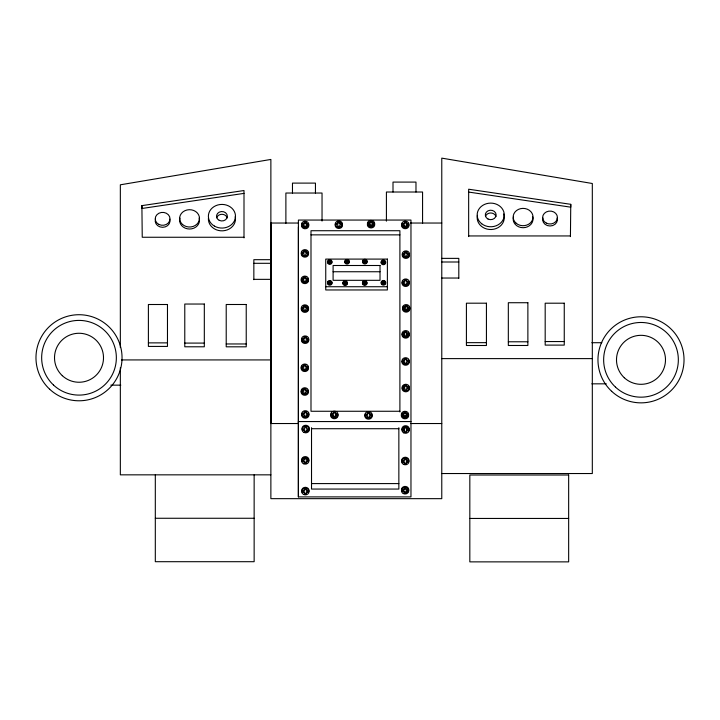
<?xml version="1.0" encoding="UTF-8"?>
<svg xmlns="http://www.w3.org/2000/svg" width="720" height="720" viewBox="0 0 720 720"><rect width="100%" height="100%" fill="white"/><g stroke="black" fill="none" stroke-linecap="round" stroke-linejoin="round"><path stroke-width="1.08" d="M298.404 226.989L298.377 496.899L410.967 496.899L410.967 220.059L298.404 220.059L298.377 496.899M270.873 261.657L271.08 223.038L298.035 223.038M570.429 236.619L570.762 204.318L468.657 189.216L468.657 236.574M243.999 193.383L141.894 208.485L141.894 205.632L243.999 190.53L243.999 237.888M370.116 221.922L371.979 221.922M337.914 222.462L339.777 222.462M304.209 222.75L306.072 222.75M404.352 222.678L406.206 222.678M370.116 222.813L368.739 222.813L368.739 224.892L370.116 224.892M371.979 222.813L373.392 222.813L373.392 224.892L371.979 224.892M410.328 223.038L441.774 223.038M337.914 223.353L336.537 223.353L336.537 224.991L337.914 224.991L337.914 226.953L339.777 226.953L339.777 224.991L341.19 224.991L341.19 223.353L339.777 223.353M368.739 223.263L370.116 223.263L370.116 221.472L371.979 221.472L371.979 223.263L373.392 223.263M304.209 223.65L302.832 223.65L302.832 225.729M306.072 223.65L307.485 223.65L307.485 225.729M404.352 223.578L402.966 223.578L402.966 225.657L404.352 225.657M406.206 223.578L407.619 223.578L407.619 225.657L406.206 225.657M336.537 223.803L337.914 223.803L337.914 222.012L339.777 222.012L339.777 223.803L341.19 223.803M302.832 224.091L304.209 224.091L304.209 222.309L306.072 222.309L306.072 224.091L307.485 224.091M402.966 224.019L404.352 224.019L404.352 222.237L406.206 222.237L406.206 224.019L407.619 224.019M368.739 224.451L370.116 224.451L370.116 226.413L371.979 226.413L371.979 224.451L373.392 224.451M302.832 225.279L304.209 225.279L304.209 227.241M307.485 225.279L306.072 225.279L306.072 227.241M402.966 225.207L404.352 225.207L404.352 227.169M407.619 225.207L406.206 225.207L406.206 227.169M370.116 225.972L371.979 225.972M337.914 226.512L339.777 226.512M304.209 226.8L306.072 226.8M404.352 226.728L406.206 226.728M310.995 234.864L399.897 234.873M468.657 235.944L570.411 235.944M243.999 237.258L142.245 237.258L141.894 205.632M303.993 251.136L305.856 251.136M303.993 252.027L302.616 252.027L302.616 254.106M305.856 252.027L307.269 252.027L307.269 254.106M302.616 252.477L303.993 252.477L303.993 250.686L305.856 250.686L305.856 252.477L307.269 252.477M404.973 252.378L406.836 252.378M404.973 253.278L403.596 253.278L403.596 255.357M406.836 253.278L408.249 253.278L408.249 255.357M302.616 253.665L303.993 253.665L303.993 255.186L305.856 255.186L305.856 253.665L307.269 253.665M403.596 253.719L404.973 253.719L404.973 251.937L406.836 251.937L406.836 253.719L408.249 253.719M403.596 254.907L404.973 254.907L404.973 256.878M408.249 254.907L406.836 254.907L406.836 256.878M404.973 256.428L406.836 256.428M441.774 258.372L458.802 258.372L458.802 278.379M270.873 259.686L253.845 259.686L253.845 279.693M364.275 260.262L365.427 260.262M346.464 260.37L347.607 260.37M329.319 260.838L330.102 260.838M364.275 260.802L363.42 260.802L363.42 262.089L364.275 262.089M365.427 260.802L366.3 260.802L366.3 262.089L365.427 262.089M346.464 260.919L345.609 260.919L345.609 262.197L346.464 262.197M347.607 260.919L348.489 260.919L348.489 262.197L347.607 262.197M382.815 260.991L383.967 260.991M345.609 261.198L346.464 261.198L346.464 260.091L347.607 260.091L347.607 261.198L348.489 261.198M363.42 261.081L364.275 261.081L364.275 259.983L365.427 259.983L365.427 261.081L366.3 261.081M329.319 261.261L328.374 261.261L328.374 262.26L329.319 262.26M330.102 261.261L331.056 261.261L331.056 262.26L330.102 262.26M328.374 261.567L329.319 261.567L329.319 260.532L330.102 260.532L330.102 261.567L331.056 261.567M382.815 261.531L381.96 261.531L381.96 262.818L382.815 262.818M383.967 261.531L384.84 261.531L384.84 262.818L383.967 262.818M328.374 261.954L329.319 261.954L329.319 263.178M331.056 261.954L330.102 261.954L330.102 263.178M345.609 261.918L346.464 261.918L346.464 263.133L347.607 263.133L347.607 261.918L348.489 261.918M363.42 261.81L364.275 261.81L364.275 263.025L365.427 263.025L365.427 261.81L366.3 261.81M381.96 261.81L382.815 261.81L382.815 260.703L383.967 260.703L383.967 261.81L384.84 261.81M441.774 261.999L458.802 261.999M381.96 262.53L382.815 262.53L382.815 263.745L383.967 263.745L383.967 262.53L384.84 262.53M346.464 262.854L347.607 262.854M364.275 262.737L365.427 262.737M329.319 262.863L330.102 262.863M253.845 263.304L270.873 263.304M382.815 263.466L383.967 263.466M333.099 271.746L380.025 271.746M303.93 277.605L305.793 277.605M441.774 278.037L458.802 278.037M303.93 278.505L302.553 278.505L302.553 280.584M305.793 278.505L307.206 278.505L307.206 280.584M302.553 278.946L303.93 278.946L303.93 277.164L305.793 277.164L305.793 278.946L307.206 278.946M253.845 279.351L270.873 279.351M302.553 280.143L303.93 280.143L303.93 282.105M307.206 280.143L305.793 280.143L305.793 282.105M404.757 280.458L406.62 280.458M382.86 281.412L384.012 281.412M404.757 281.349L403.38 281.349L403.38 283.428M406.62 281.349L408.033 281.349L408.033 283.428M329.184 281.484L330.327 281.484M303.93 281.655L305.793 281.655M364.14 281.619L365.292 281.619M344.565 281.763L345.717 281.763M403.38 281.799L404.757 281.799L404.757 280.008L406.62 280.008L406.62 281.799L408.033 281.799M329.184 282.024L328.329 282.024L328.329 283.311L329.184 283.311M330.327 282.024L331.2 282.024L331.2 283.311L330.327 283.311M382.86 281.952L382.014 281.952L382.014 283.239L382.86 283.239M384.012 281.952L384.885 281.952L384.885 283.239L384.012 283.239M364.14 282.168L363.285 282.168L363.285 283.446M365.292 282.168L366.165 282.168L366.165 283.446M328.329 282.303L329.184 282.303L329.184 281.196L330.327 281.196L330.327 282.303L331.2 282.303M344.565 282.303L343.719 282.303L343.719 283.59M345.717 282.303L346.59 282.303L346.59 283.59M382.014 282.231L382.86 282.231L382.86 281.124L384.012 281.124L384.012 282.231L384.885 282.231M363.285 282.447L364.14 282.447L364.14 281.34L365.292 281.34L365.292 282.447L366.165 282.447M343.719 282.591L344.565 282.591L344.565 281.484L345.717 281.484L345.717 282.591L346.59 282.591M328.329 283.023L329.184 283.023L329.184 284.238M331.2 283.023L330.327 283.023L330.327 284.238M382.014 282.951L382.86 282.951L382.86 284.166M384.885 282.951L384.012 282.951L384.012 284.166M403.38 282.987L404.757 282.987L404.757 284.949M408.033 282.987L406.62 282.987L406.62 284.949M363.285 283.167L364.14 283.167L364.14 284.382L365.292 284.382L365.292 283.167L366.165 283.167M343.719 283.311L344.565 283.311L344.565 284.526L345.717 284.526L345.717 283.311L346.59 283.311M329.184 283.959L330.327 283.959M382.86 283.887L384.012 283.887M364.14 284.103L365.292 284.103M344.565 284.238L345.717 284.238M404.757 284.508L406.62 284.508M325.746 286.731L387.378 286.731M405.225 306.09L407.088 306.09M304.002 306.351L305.865 306.351M405.225 306.99L403.848 306.99L403.848 309.069L405.225 309.069M407.088 306.99L408.501 306.99L408.501 309.069L407.088 309.069M304.002 307.242L302.625 307.242L302.625 309.321M305.865 307.242L307.278 307.242L307.278 309.321M403.848 307.431L405.225 307.431L405.225 305.649L407.088 305.649L407.088 307.431L408.501 307.431M302.625 307.692L304.002 307.692L304.002 305.901L305.865 305.901L305.865 307.692L307.278 307.692M403.848 308.619L405.225 308.619L405.225 310.59L407.088 310.59L407.088 308.619L408.501 308.619M302.625 308.88L304.002 308.88L304.002 310.842M307.278 308.88L305.865 308.88L305.865 310.842M405.225 310.14L407.088 310.14M304.002 310.401L305.865 310.401M404.757 332.091L406.62 332.091M404.757 332.991L403.38 332.991L403.38 335.07L404.757 335.07M406.62 332.991L408.033 332.991L408.033 335.07L406.62 335.07M403.38 333.432L404.757 333.432L404.757 331.65L406.62 331.65L406.62 333.432L408.033 333.432M403.38 334.62L404.757 334.62L404.757 336.591L406.62 336.591L406.62 334.62L408.033 334.62M404.757 336.141L406.62 336.141M304.218 337.428L306.081 337.428M304.218 338.328L302.841 338.328L302.841 340.407M306.081 338.328L307.494 338.328L307.494 340.407M302.841 338.769L304.218 338.769L304.218 336.987L306.081 336.987L306.081 338.769L307.494 338.769M302.841 339.957L304.218 339.957L304.218 341.919M307.494 339.957L306.081 339.957L306.081 341.919M304.218 341.478L306.081 341.478M545.184 341.559L564.255 341.559M508.329 341.784L527.877 341.784M466.416 342.657L486.432 342.657M591.831 342.711L601.848 342.711M148.392 342.873L167.472 342.873M184.779 343.089L204.318 343.089M226.215 343.962L246.231 343.962M441.774 358.614L592.317 358.614M404.676 359.208L406.539 359.208M121.455 359.928L270.873 359.928M404.676 360.108L403.299 360.108L403.299 362.187M406.539 360.108L407.952 360.108L407.952 362.187M403.299 360.549L404.676 360.549L404.676 358.767L406.539 358.767L406.539 360.549L407.952 360.549M403.299 361.737L404.676 361.737L404.676 363.708L406.539 363.708L406.539 361.737L407.952 361.737M404.676 363.258L406.539 363.258M303.867 365.517L305.73 365.517M303.867 366.417L302.49 366.417L302.49 368.496M305.73 366.417L307.143 366.417L307.143 368.496M302.49 366.858L303.867 366.858L303.867 365.076L305.73 365.076L305.73 366.858L307.143 366.858M302.49 368.046L303.867 368.046L303.867 370.008M307.143 368.046L305.73 368.046L305.73 370.008M303.867 369.567L305.73 369.567M591.831 383.832L606.294 383.832M110.808 385.146L120.816 385.146M404.838 385.776L406.701 385.776M404.838 386.676L403.461 386.676L403.461 388.755M406.701 386.676L408.114 386.676L408.114 388.755M403.461 387.117L404.838 387.117L404.838 385.335L406.701 385.335L406.701 387.117L408.114 387.117M403.461 388.305L404.838 388.305L404.838 389.826L406.701 389.826L406.701 388.305L408.114 388.305M303.858 389.259L305.712 389.259M303.858 390.159L302.481 390.159L302.481 392.238M305.712 390.159L307.125 390.159L307.125 392.238M302.481 390.6L303.858 390.6L303.858 388.818L305.712 388.818L305.712 390.6L307.125 390.6M302.481 391.788L303.858 391.788L303.858 393.75M307.125 391.788L305.712 391.788L305.712 393.75M303.858 393.309L305.712 393.309M399.897 411.264L310.995 411.264L310.995 230.724L399.897 230.724L399.897 411.957M304.371 412.209L306.234 412.209M333.441 412.722L335.295 412.722M404.064 412.785L405.927 412.785M304.371 413.1L302.994 413.1L302.994 415.179M306.234 413.1L307.647 413.1L307.647 415.179M367.596 413.163L369.459 413.163M302.994 413.55L304.371 413.55L304.371 411.759L306.234 411.759L306.234 413.55L307.647 413.55M333.441 413.613L332.055 413.613L332.055 415.692L333.441 415.692M335.295 413.613L336.708 413.613L336.708 415.692L335.295 415.692M404.064 413.685L402.687 413.685L402.687 415.764L404.064 415.764M405.927 413.685L407.34 413.685L407.34 415.764L405.927 415.764M332.055 414.063L333.441 414.063L333.441 412.272L335.295 412.272L335.295 414.063L336.708 414.063M367.596 414.063L366.219 414.063L366.219 416.142M369.459 414.063L370.872 414.063L370.872 416.142M402.687 414.126L404.064 414.126L404.064 412.344L405.927 412.344L405.927 414.126L407.34 414.126M366.219 414.504L367.596 414.504L367.596 412.722L369.459 412.722L369.459 414.504L370.872 414.504M302.994 414.738L304.371 414.738L304.371 416.7M307.647 414.738L306.234 414.738L306.234 416.7M332.055 415.251L333.441 415.251L333.441 417.213L335.295 417.213L335.295 415.251L336.708 415.251M402.687 415.314L404.064 415.314L404.064 417.285M407.34 415.314L405.927 415.314L405.927 417.285M366.219 415.692L367.596 415.692L367.596 417.213L369.459 417.213L369.459 415.692L370.872 415.692M304.371 416.259L306.234 416.259M333.441 416.772L335.295 416.772M404.064 416.835L405.927 416.835M410.967 421.56L298.404 421.56L298.377 423.531L270.873 423.531M410.967 423.531L441.774 423.531M404.649 427.842L406.512 427.842M311.526 428.715L398.853 428.715M404.649 428.787L403.272 428.787L403.272 430.866L404.649 430.866M406.512 428.787L407.925 428.787L407.925 430.866L406.512 430.866M403.272 429.201L404.649 429.201L404.649 427.419L406.512 427.419L406.512 429.201L407.925 429.201M303.381 430.002L304.758 430.002L304.758 431.964L306.621 431.964L306.621 430.002L308.034 430.002M304.758 430.425L303.381 430.425L303.381 428.76L304.758 428.76L304.758 427.401L306.621 427.401L306.621 428.76L308.034 428.76L308.034 430.425L306.621 430.425M403.272 430.443L404.649 430.443L404.649 432.405L406.512 432.405L406.512 430.443L407.925 430.443M304.758 431.541L306.621 431.541M404.649 431.991L406.512 431.991M304.335 458.721L306.189 458.721M404.37 459.351L406.233 459.351M302.949 460.089L304.335 460.089L304.335 458.307L306.189 458.307L306.189 460.089L307.602 460.089M402.993 460.719L404.37 460.719L404.37 458.937M407.646 460.719L406.233 460.719L406.233 458.937M302.949 461.331L304.335 461.331L304.335 463.293L306.189 463.293L306.189 461.331L307.602 461.331M304.335 461.745L302.949 461.745L302.949 459.666M306.189 461.745L307.602 461.745L307.602 459.666M402.993 461.961L404.37 461.961L404.37 463.923L406.233 463.923L406.233 461.961L407.646 461.961M404.37 462.375L402.993 462.375L402.993 460.296M406.233 462.375L407.646 462.375L407.646 460.296M304.335 462.87L306.189 462.87M404.37 463.5L406.233 463.5M441.774 473.535L592.317 473.535L592.317 183.501L441.774 158.13L441.774 498.663L270.873 498.663L270.873 159.444L120.339 184.806L120.339 347.58M270.873 474.84L120.339 474.84L120.339 367.74M311.526 483.588L398.853 483.588M304.434 489.42L306.288 489.42M404.19 489.492L402.813 489.492L402.813 491.571L404.19 491.571M406.053 489.492L407.466 489.492L407.466 491.571L406.053 491.571M402.813 489.915L404.19 489.915L404.19 488.547L406.053 488.547L406.053 489.915L407.466 489.915M303.048 490.779L304.434 490.779L304.434 488.997M307.701 490.779L306.288 490.779L306.288 488.997M402.813 491.148L404.19 491.148L404.19 493.119L406.053 493.119L406.053 491.148L407.466 491.148M303.048 492.021L304.434 492.021L304.434 493.992L306.288 493.992L306.288 492.021L307.701 492.021M304.434 492.444L303.048 492.444L303.048 490.365M306.288 492.444L307.701 492.444L307.701 490.365M404.19 492.696L406.053 492.696M304.434 493.569L306.288 493.569M155.313 518.265L254.142 518.265M469.827 518.445L568.656 518.445M468.657 192.069L570.762 207.171L570.762 204.318M422.568 223.407L422.568 192.015L386.415 192.015L386.415 221.157M415.98 192.015L415.98 182.088L393.003 182.088L393.003 192.015M398.853 427.707L398.853 489.06L311.526 489.06L311.526 427.707M322.038 221.058L322.038 193.032L285.885 193.032L285.885 223.299M315.45 193.032L315.45 183.105L292.473 183.105L292.473 193.032M271.08 223.038L271.08 423.531M254.142 474.84L254.142 561.699L155.313 561.699L155.313 474.84M235.215 216.639A13.554 11.826 0 0 1 222.903 230.814A13.554 11.826 0 0 1 208.404 218.313M169.767 219.168A7.407 6.462 0 0 1 162.612 227.304A7.407 6.462 0 0 1 155.457 219.168M199.152 218.115A9.927 8.667 0 0 1 189.558 229.023A9.927 8.667 0 0 1 179.964 218.115M216.702 217.8A5.418 4.725 0 0 1 221.931 214.299A5.418 4.725 0 0 1 227.16 217.8M503.577 213.975A13.554 11.826 0 0 1 491.526 229.509A13.554 11.826 0 0 1 477.441 215.334M557.19 217.863A7.407 6.462 0 0 1 550.035 225.99A7.407 6.462 0 0 1 542.88 217.863M532.683 216.81A9.927 8.667 0 0 1 523.089 227.709A9.927 8.667 0 0 1 513.495 216.81M485.487 216.486A5.418 4.725 0 0 1 490.716 212.985A5.418 4.725 0 0 1 495.945 216.486M365.427 260.1A2.259 1.971 0 0 1 366.894 262.836A2.259 1.971 0 0 1 363.546 263.61A2.259 1.971 0 0 1 363.249 260.604M409.293 387.756A3.654 3.204 0 0 1 405.288 391.77A3.654 3.204 0 0 1 402.597 386.982M403.182 386.316A3.654 3.204 0 0 1 403.938 385.812M408.348 386.316A3.654 3.204 0 0 1 408.924 386.982M385.614 282.636A2.259 1.971 0 0 1 382.851 285.048A2.259 1.971 0 0 1 381.834 281.754M331.704 282.231A2.259 1.971 0 0 1 329.751 285.192A2.259 1.971 0 0 1 327.798 282.231M328.158 281.826A2.259 1.971 0 0 1 328.626 281.511M330.876 281.511A2.259 1.971 0 0 1 331.344 281.826M385.569 262.215A2.259 1.971 0 0 1 383.382 264.699A2.259 1.971 0 0 1 381.204 262.215M381.429 261.738A2.259 1.971 0 0 1 381.789 261.333M382.257 261.018A2.259 1.971 0 0 1 382.806 260.82M383.967 260.82A2.259 1.971 0 0 1 384.516 261.018M384.984 261.333A2.259 1.971 0 0 1 385.344 261.738M401.949 491.301A3.654 3.258 0 0 1 404.64 486.441A3.654 3.258 0 0 1 408.645 490.518M408.276 491.301A3.654 3.258 0 0 1 406.944 492.498M308.844 430.155A3.654 3.258 0 0 1 307.512 431.352M302.517 430.155A3.654 3.258 0 0 1 305.208 425.295A3.654 3.258 0 0 1 309.213 429.372M307.953 366.723A3.654 3.204 0 0 1 305.271 371.511A3.654 3.204 0 0 1 301.266 367.497M301.626 366.723A3.654 3.204 0 0 1 302.211 366.057M372.051 415.143A3.654 3.204 0 0 1 368.046 419.157A3.654 3.204 0 0 1 365.355 414.369M371.106 413.703A3.654 3.204 0 0 1 371.682 414.369M408.843 281.664A3.654 3.204 0 0 1 406.161 286.443A3.654 3.204 0 0 1 402.156 282.438M402.516 281.664A3.654 3.204 0 0 1 403.101 280.998M408.852 333.297A3.654 3.204 0 0 1 407.781 337.527A3.654 3.204 0 0 1 402.885 336.96A3.654 3.204 0 0 1 403.101 332.631M408.771 360.414A3.654 3.204 0 0 1 406.08 365.202A3.654 3.204 0 0 1 402.075 361.188M402.444 360.414A3.654 3.204 0 0 1 403.02 359.748M409.311 307.296A3.654 3.204 0 0 1 408.24 311.535A3.654 3.204 0 0 1 403.353 310.968A3.654 3.204 0 0 1 403.569 306.63M307.944 390.465A3.654 3.204 0 0 1 305.253 395.253A3.654 3.204 0 0 1 301.248 391.239M301.617 390.465A3.654 3.204 0 0 1 302.193 389.799M409.428 254.358A3.654 3.204 0 0 1 405.423 258.372A3.654 3.204 0 0 1 402.732 253.584M308.079 252.342A3.654 3.204 0 0 1 304.92 257.148A3.654 3.204 0 0 1 301.752 252.342M308.016 278.811A3.654 3.204 0 0 1 305.334 283.599A3.654 3.204 0 0 1 301.329 279.585M301.689 278.811A3.654 3.204 0 0 1 302.274 278.145M308.457 308.331A3.654 3.204 0 0 1 304.929 312.363A3.654 3.204 0 0 1 301.401 308.331M307.512 306.891A3.654 3.204 0 0 1 308.088 307.557M308.673 339.408A3.654 3.204 0 0 1 304.668 343.422A3.654 3.204 0 0 1 301.977 338.634M337.527 413.928A3.654 3.204 0 0 1 334.836 418.707A3.654 3.204 0 0 1 330.831 414.702M331.2 413.928A3.654 3.204 0 0 1 331.776 413.262M402.039 429.813A3.654 3.258 0 0 1 406.044 425.736A3.654 3.258 0 0 1 408.735 430.596M402.984 431.271A3.654 3.258 0 0 1 402.408 430.596M348.984 261.126A2.259 1.971 0 0 1 347.031 264.078A2.259 1.971 0 0 1 345.078 261.126M346.734 282.105A2.259 1.971 0 0 1 346.437 285.111A2.259 1.971 0 0 1 343.089 284.337A2.259 1.971 0 0 1 344.556 281.601M345.726 281.601A2.259 1.971 0 0 1 346.266 281.799M407.853 223.218A3.654 3.204 0 0 1 408.069 227.547A3.654 3.204 0 0 1 403.173 228.114A3.654 3.204 0 0 1 402.111 223.884M366.894 282.852A2.259 1.971 0 0 1 365.301 285.264A2.259 1.971 0 0 1 362.529 283.869A2.259 1.971 0 0 1 364.131 281.457M366.309 281.97A2.259 1.971 0 0 1 366.669 282.375M331.02 260.82A2.205 1.926 0 0 1 331.533 263.511A2.205 1.926 0 0 1 328.455 263.952A2.205 1.926 0 0 1 327.942 261.27M328.338 260.901A2.205 1.926 0 0 1 328.824 260.631M308.664 224.73A3.654 3.204 0 0 1 304.659 228.744A3.654 3.204 0 0 1 301.968 223.956M302.094 461.484A3.654 3.258 0 0 1 305.253 456.588A3.654 3.258 0 0 1 308.421 461.484M302.193 492.174A3.654 3.258 0 0 1 305.352 487.287A3.654 3.258 0 0 1 308.52 492.174M402.129 462.114A3.654 3.258 0 0 1 405.288 457.218A3.654 3.258 0 0 1 408.456 462.114M342.36 224.442A3.654 3.204 0 0 1 338.355 228.447A3.654 3.204 0 0 1 335.673 223.668M340.659 222.489A3.654 3.204 0 0 1 342 223.668M408.51 414.765A3.654 3.204 0 0 1 404.982 418.806A3.654 3.204 0 0 1 401.454 414.765M401.823 413.991A3.654 3.204 0 0 1 402.399 413.325M308.457 413.415A3.654 3.204 0 0 1 305.298 418.221A3.654 3.204 0 0 1 302.13 413.415M374.202 223.128A3.654 3.204 0 0 1 371.52 227.907A3.654 3.204 0 0 1 367.515 223.902M367.875 223.128A3.654 3.204 0 0 1 368.46 222.462M387.378 259.092L325.746 259.092L325.746 289.962L387.378 289.962L387.378 259.092M380.025 265.5L333.099 265.5L333.099 280.314L380.025 280.314L380.025 265.5M527.877 302.724L508.329 302.724L508.329 345.483L527.877 345.483L527.877 302.724M486.432 303.192L466.416 303.192L466.416 345.501L486.432 345.501L486.432 303.192M564.255 303.201L545.184 303.201L545.184 345.105L564.255 345.105L564.255 303.201M204.318 304.038L184.779 304.038L184.779 346.788L204.318 346.788L204.318 304.038M167.472 304.506L148.392 304.506L148.392 346.419L167.472 346.419L167.472 304.506M246.231 304.497L226.215 304.497L226.215 346.815L246.231 346.815L246.231 304.497M568.656 475.011L469.827 475.011L469.827 561.87L568.656 561.87L568.656 475.011M53.541 385.074A37.35 37.35 0 0 0 115.398 366.147A37.35 37.35 0 0 0 68.076 322.038A37.35 37.35 0 0 0 53.541 385.074M62.307 375.678A24.498 24.498 0 0 0 102.879 363.258A24.498 24.498 0 0 0 71.838 334.332A24.498 24.498 0 0 0 62.307 375.678M49.671 389.232A43.029 43.029 0 0 0 120.942 367.425A43.029 43.029 0 0 0 66.411 316.602A43.029 43.029 0 0 0 49.671 389.232M624.294 377.739A24.498 24.498 0 0 0 664.866 365.328A24.498 24.498 0 0 0 633.825 336.393A24.498 24.498 0 0 0 624.294 377.739M615.528 387.144A37.35 37.35 0 0 0 677.385 368.217A37.35 37.35 0 0 0 630.063 324.108A37.35 37.35 0 0 0 615.528 387.144M611.658 391.302A43.029 43.029 0 0 0 682.929 369.486A43.029 43.029 0 0 0 628.398 318.672A43.029 43.029 0 0 0 611.658 391.302M219.222 220.338A5.418 4.725 0 0 0 227.349 216.243A5.418 4.725 0 0 0 219.222 212.157A5.418 4.725 0 0 0 219.222 220.338M214.47 226.116A13.554 11.826 0 0 0 235.467 216.945A13.554 11.826 0 0 0 215.865 205.668A13.554 11.826 0 0 0 214.47 226.116M158.913 224.433A7.407 6.462 0 0 0 170.028 218.835A7.407 6.462 0 0 0 158.913 213.246A7.407 6.462 0 0 0 158.913 224.433M182.538 224.478A9.927 8.667 0 0 0 199.152 220.599A9.927 8.667 0 0 0 186.984 209.988A9.927 8.667 0 0 0 182.538 224.478M488.007 219.024A5.418 4.725 0 0 0 496.134 214.929A5.418 4.725 0 0 0 488.007 210.843A5.418 4.725 0 0 0 488.007 219.024M481.716 223.776A13.554 11.826 0 0 0 504 217.305A13.554 11.826 0 0 0 486.432 203.715A13.554 11.826 0 0 0 481.716 223.776M546.327 223.128A7.407 6.462 0 0 0 557.442 217.53A7.407 6.462 0 0 0 546.327 211.932A7.407 6.462 0 0 0 546.327 223.128M516.069 223.173A9.927 8.667 0 0 0 532.683 219.285A9.927 8.667 0 0 0 520.524 208.674A9.927 8.667 0 0 0 516.069 223.173M363.249 262.692A2.259 1.971 0 0 0 367.029 261.81A2.259 1.971 0 0 0 364.257 259.389A2.259 1.971 0 0 0 363.249 262.692M403.938 390.258A3.654 3.204 0 0 0 409.41 387.477A3.654 3.204 0 0 0 403.938 384.696A3.654 3.204 0 0 0 403.938 390.258M381.834 283.833A2.259 1.971 0 0 0 385.614 282.951A2.259 1.971 0 0 0 382.851 280.539A2.259 1.971 0 0 0 381.834 283.833M328.626 284.22A2.259 1.971 0 0 0 332.01 282.519A2.259 1.971 0 0 0 328.626 280.809A2.259 1.971 0 0 0 328.626 284.22M381.789 263.412A2.259 1.971 0 0 0 385.569 262.53A2.259 1.971 0 0 0 382.806 260.118A2.259 1.971 0 0 0 381.789 263.412M403.29 493.551A3.654 3.258 0 0 0 408.771 490.725A3.654 3.258 0 0 0 403.29 487.899A3.654 3.258 0 0 0 403.29 493.551M303.858 432.396A3.654 3.258 0 0 0 309.339 429.579A3.654 3.258 0 0 0 303.858 426.753A3.654 3.258 0 0 0 303.858 432.396M302.967 369.99A3.654 3.204 0 0 0 308.448 367.218A3.654 3.204 0 0 0 302.967 364.437A3.654 3.204 0 0 0 302.967 369.99M366.696 417.636A3.654 3.204 0 0 0 372.177 414.864A3.654 3.204 0 0 0 366.696 412.083A3.654 3.204 0 0 0 366.696 417.636M403.101 284.418A3.654 3.204 0 0 0 409.212 282.987A3.654 3.204 0 0 0 404.739 279.054A3.654 3.204 0 0 0 403.101 284.418M403.857 336.564A3.654 3.204 0 0 0 409.338 333.792A3.654 3.204 0 0 0 403.857 331.011A3.654 3.204 0 0 0 403.857 336.564M403.776 363.681A3.654 3.204 0 0 0 409.257 360.909A3.654 3.204 0 0 0 403.776 358.128A3.654 3.204 0 0 0 403.776 363.681M404.325 310.572A3.654 3.204 0 0 0 409.797 307.791A3.654 3.204 0 0 0 404.325 305.01A3.654 3.204 0 0 0 404.325 310.572M302.949 393.732A3.654 3.204 0 0 0 308.43 390.96A3.654 3.204 0 0 0 302.949 388.179A3.654 3.204 0 0 0 302.949 393.732M403.317 256.347A3.654 3.204 0 0 0 409.428 254.907A3.654 3.204 0 0 0 404.955 250.983A3.654 3.204 0 0 0 403.317 256.347M303.093 255.609A3.654 3.204 0 0 0 308.565 252.828A3.654 3.204 0 0 0 303.093 250.056A3.654 3.204 0 0 0 303.093 255.609M303.03 282.087A3.654 3.204 0 0 0 308.511 279.306A3.654 3.204 0 0 0 303.03 276.525A3.654 3.204 0 0 0 303.03 282.087M303.102 310.824A3.654 3.204 0 0 0 308.583 308.043A3.654 3.204 0 0 0 303.102 305.271A3.654 3.204 0 0 0 303.102 310.824M303.318 341.901A3.654 3.204 0 0 0 308.799 339.129A3.654 3.204 0 0 0 303.318 336.348A3.654 3.204 0 0 0 303.318 341.901M332.532 417.195A3.654 3.204 0 0 0 338.013 414.414A3.654 3.204 0 0 0 332.532 411.642A3.654 3.204 0 0 0 332.532 417.195M403.74 432.837A3.654 3.258 0 0 0 409.221 430.02A3.654 3.258 0 0 0 403.74 427.194A3.654 3.258 0 0 0 403.74 432.837M345.438 262.8A2.259 1.971 0 0 0 349.209 261.918A2.259 1.971 0 0 0 346.446 259.506A2.259 1.971 0 0 0 345.438 262.8M343.539 284.193A2.259 1.971 0 0 0 347.319 283.311A2.259 1.971 0 0 0 344.556 280.899A2.259 1.971 0 0 0 343.539 284.193M402.687 226.647A3.654 3.204 0 0 0 408.798 225.207A3.654 3.204 0 0 0 404.325 221.274A3.654 3.204 0 0 0 402.687 226.647M363.582 284.364A2.259 1.971 0 0 0 366.975 282.654A2.259 1.971 0 0 0 363.582 280.953A2.259 1.971 0 0 0 363.582 284.364M328.455 263.259A2.205 1.926 0 0 0 331.929 261.882A2.205 1.926 0 0 0 328.824 259.938A2.205 1.926 0 0 0 328.455 263.259M303.309 227.223A3.654 3.204 0 0 0 308.781 224.451A3.654 3.204 0 0 0 303.309 221.67A3.654 3.204 0 0 0 303.309 227.223M303.426 463.725A3.654 3.258 0 0 0 308.907 460.899A3.654 3.258 0 0 0 303.426 458.082A3.654 3.258 0 0 0 303.426 463.725M303.525 494.424A3.654 3.258 0 0 0 309.006 491.598A3.654 3.258 0 0 0 303.525 488.772A3.654 3.258 0 0 0 303.525 494.424M403.461 464.355A3.654 3.258 0 0 0 408.942 461.529A3.654 3.258 0 0 0 403.461 458.712A3.654 3.258 0 0 0 403.461 464.355M336.249 226.431A3.654 3.204 0 0 0 342.36 224.991A3.654 3.204 0 0 0 337.887 221.058A3.654 3.204 0 0 0 336.249 226.431M403.164 417.267A3.654 3.204 0 0 0 408.636 414.486A3.654 3.204 0 0 0 403.164 411.705A3.654 3.204 0 0 0 403.164 417.267M303.471 416.682A3.654 3.204 0 0 0 308.952 413.901A3.654 3.204 0 0 0 303.471 411.129A3.654 3.204 0 0 0 303.471 416.682M369.216 226.395A3.654 3.204 0 0 0 374.697 223.614A3.654 3.204 0 0 0 369.216 220.842A3.654 3.204 0 0 0 369.216 226.395"/></g></svg>
